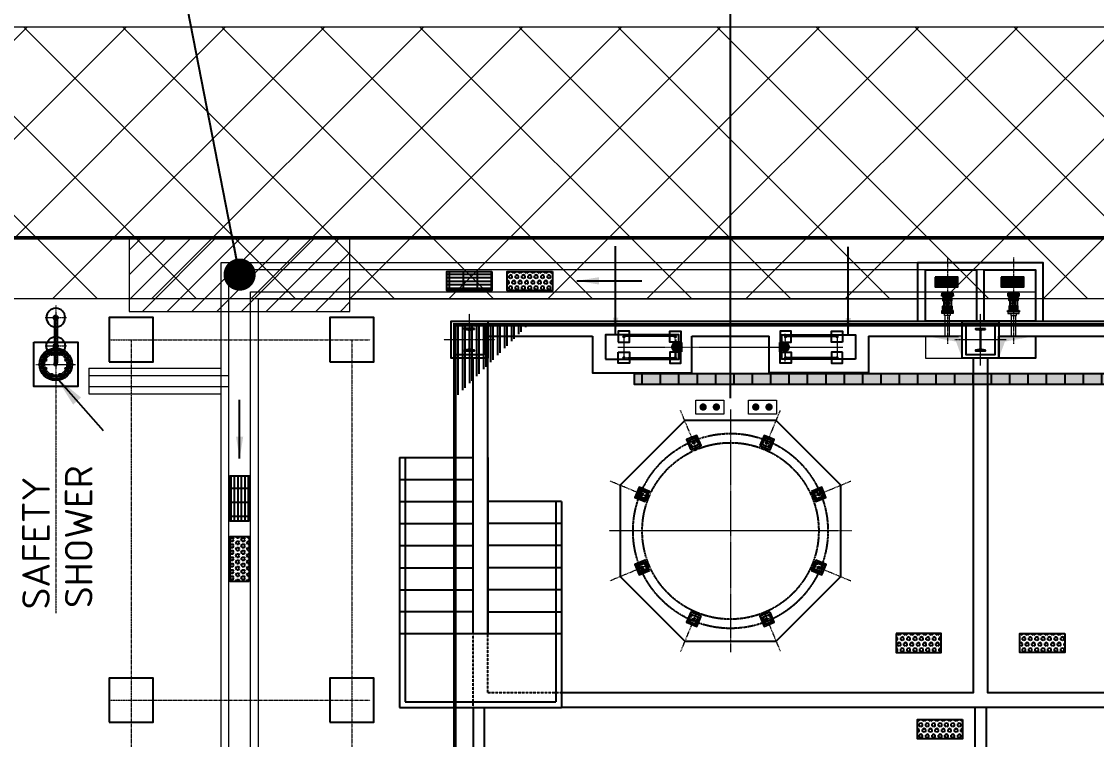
# Model space of a CAD drawing. Header units: inches. Extents: x 8618018 to 8935006, y 2431589 to 2567223.
# Drawn here: x 8702295 to 8716914, y 2519205 to 2528966 of the extents above; entities that cross this region are included whole.
import ezdxf

# ---------------------------------------------------------------- set-up
doc = ezdxf.new("R2010")
doc.units = ezdxf.units.IN
doc.header["$MEASUREMENT"] = 0
for name, pattern in [('CENTER', [2, 1.25, -0.25, 0.25, -0.25]), ('HIDDEN', [0.375, 0.25, -0.125]), ('PHANTOM', [2.5, 1.25, -0.25, 0.25, -0.25, 0.25, -0.25])]:
    doc.linetypes.add(name, pattern=pattern)
doc.layers.get('Defpoints').update_dxf_attribs({"color": 252})
for name, color, linetype in [('2A2CC_RUBBER SHEET', 252, 'Continuous'), ('CCT', 4, 'Continuous'), ('Civil', 252, 'Continuous'), ('EQ', 252, 'Continuous'), ('EQUIPMENT', 252, 'Continuous'), ('Handrail', 252, 'FENCELINE1'), ('HIDDEN', 252, 'HIDDEN'), ('LCS', 4, 'Continuous'), ('MOTOR LOCATION', 3, 'Continuous'), ('PUMP', 252, 'Continuous'), ('SKID', 252, 'Continuous'), ('STR', 252, 'Continuous'), ('T', 3, 'Continuous'), ('valve', 252, 'Continuous')]:
    doc.layers.add(name, color=color, linetype=linetype)
for name, color, linetype, lineweight in [('CL', 252, 'CENTER', 5), ('DIM', 252, 'Continuous', 13), ('ICT', 6, 'Continuous', 13), ('PCT', 2, 'Continuous', 15), ('PUDDLE', 252, 'Continuous', 5), ('Rev', 252, 'Continuous', 0), ('TRENCH', 252, 'Continuous', 13)]:
    doc.layers.add(name, color=color, linetype=linetype, lineweight=lineweight)
doc.styles.add('ISOCPEUR', font='isocpeur.ttf')
doc.styles.add('Roman', font='romans')
doc.linetypes.add('FENCELINE1', pattern='A,6.35,-2.54,[133,ltypeshp.shx,S=2.54,R=0,X=-2.54,Y=0],-2.54,25.4', length=36.83)
doc.dimstyles.new('DIM', dxfattribs={"dimscale": 175, "dimtxt": 2.5, "dimasz": 2.5, "dimexe": 0.875, "dimexo": 0.875, "dimgap": 1, "dimtad": 1, "dimdec": 0, "dimzin": 9, "dimdsep": 46, "dimtxsty": 'ISOCPEUR', "dimblk": 'OBLIQUE', "dimcen": 0.09, "dimclrd": 256, "dimclre": 256, "dimclrt": 252, "dimadec": 0, "dimazin": 0, "dimtfac": 1, "dimtdec": 0, "dimtmove": 0, "dimatfit": 3, "dimfxl": 1, "dimtfill": 1, "dimtolj": 1, "dimtzin": 0, "dimarcsym": 0})
doc.dimstyles.new('New_DIM_150', dxfattribs={"dimscale": 150, "dimtxt": 2.5, "dimasz": 2.5, "dimexe": 0.875, "dimexo": 0.875, "dimgap": 1, "dimtad": 1, "dimdec": 0, "dimzin": 9, "dimdsep": 46, "dimtxsty": 'ISOCPEUR', "dimcen": 0.09, "dimclrd": 256, "dimclre": 256, "dimclrt": 4, "dimadec": 0, "dimazin": 0, "dimtfac": 1, "dimtdec": 0, "dimtmove": 0, "dimatfit": 3, "dimfxl": 1, "dimtfill": 1, "dimtolj": 1, "dimtzin": 0, "dimarcsym": 0})
pattern_1 = [(90, (28533985.3, 47326424.64), (-250, 1e-13), [])]
pattern_2 = [(90, (-448722.27, 240094.96), (-43.5392865, 3e-15), [25.137419, -50.2748376]), (210, (-448722.27, 240094.96), (21.7696433, -37.7061282), [25.137419, -50.2748376]), (150, (-448722.27, 240120.097), (-21.7696433, -37.7061282), [25.137419, -50.2748376])]

# ---------------------------------------------------------------- blocks, each defined once
blk = doc.blocks.new('COL')
at = {"layer": 'Civil'}
blk.add_lwpolyline([(-250, -250), (250, -250), (250, 250), (-250, 250)], close=True, dxfattribs=at)
at = {"layer": 'CL', "ltscale": 0.25}
for p, q in [((0, -350), (0, 350)), ((-350, 0), (350, 0))]:
    blk.add_line(p, q, dxfattribs=at)
at = {"layer": 'STR'}
blk.add_lwpolyline([(-200, 200), (200, 200), (200, -200), (-200, -200)], close=True, dxfattribs=at)
blk.add_lwpolyline([(-70, 150), (70, 150), (70, 148, -0.414214), (63, 141), (18, 134, 0.414214), (4, 120), (4, -120, 0.414214), (18, -134), (63, -141, -0.414214), (70, -148), (70, -150), (-70, -150), (-70, -148, -0.414214), (-63, -141), (-18, -134, 0.414214), (-4, -120), (-4, 120, 0.414214), (-18, 134), (-63, 141, -0.414214), (-70, 148)], format="xyb", close=True, dxfattribs=at)
blk = doc.blocks.new('A$C3523238E')
for p, q in [((-117, -77), (-117, 77)), ((-117, 77), (-96, 77)), ((-96, 77), (-96, -77)), ((-96, 38), (-76, 38)), ((-42, 54), (-70, 54)), ((-42, 48), (-70, 48)), ((-42, 41), (-70, 41)), ((-42, 33), (-70, 33)), ((-42, 24), (-70, 24)), ((-42, 14), (-70, 14)), ((39, 50), (-39, 50)), ((42, 54), (70, 54)), ((42, 48), (70, 48)), ((42, 41), (70, 41)), ((42, 33), (70, 33)), ((42, 24), (70, 24)), ((42, 14), (70, 14)), ((96, 38), (76, 38)), ((96, 77), (96, -77)), ((117, 77), (96, 77)), ((117, -77), (117, 77)), ((-96, -77), (-117, -77)), ((-76, -38), (-96, -38)), ((-42, -14), (-70, -14)), ((-42, -24), (-70, -24)), ((-42, -33), (-70, -33)), ((-42, -41), (-70, -41)), ((-42, -48), (-70, -48)), ((-42, -54), (-70, -54)), ((39, -50), (-39, -50)), ((42, -14), (70, -14)), ((42, -24), (70, -24)), ((42, -33), (70, -33)), ((42, -41), (70, -41)), ((42, -48), (70, -48)), ((42, -54), (70, -54)), ((76, -38), (96, -38)), ((96, -77), (117, -77))]:
    blk.add_line(p, q)
for points in [[(-39, 13), (-39, 60), (-72, 60, 0.414214), (-76, 57), (-76, -57, 0.414214), (-72, -60), (-39, -60), (-39, -13)], [(39, 13), (39, 60), (72, 60, -0.414214), (76, 57), (76, -57, -0.414214), (72, -60), (39, -60), (39, -13)]]:
    blk.add_lwpolyline(points, format="xyb")
blk.add_lwpolyline([(60, 8), (60, -8, -0.399883), (57, -12), (0, -15), (-57, -12, -0.399883), (-60, -8), (-60, 8, -0.399883), (-57, 12), (0, 15), (57, 12, -0.399883)], format="xyb", close=True)
blk.add_circle((0, 0), 7.77)
for start, end in [(35.7802, 144.2198), (215.7802, 324.2198)]:
    blk.add_arc((0, 0), 23.7, start, end)
blk = doc.blocks.new('2PVCFLG')
for p, q in [((-0.8125, 1.5), (-1.84375, 1.5)), ((-1.84375, 1.5), (-1.84375, -1.5)), ((-0.8125, 3.03125), (-0.8125, -3.03125)), ((0, 3.03125), (-0.8125, 3.03125)), ((0, -3.03125), (0, 3.03125)), ((-1.84375, -1.5), (-0.8125, -1.5)), ((-0.8125, -3.03125), (0, -3.03125))]:
    blk.add_line(p, q)
blk = doc.blocks.new('A$C105a2ea3')
at = {"color": 6, "linetype": 'CENTER', "ltscale": 0.5}
for p, q in [((-63, 152), (-51, 124)), ((63, 152), (51, 124)), ((-152, 63), (-124, 51)), ((152, 63), (124, 51)), ((-152, -63), (-124, -51)), ((-63, -152), (-51, -124)), ((63, -152), (51, -124)), ((152, -63), (124, -51))]:
    blk.add_line(p, q, dxfattribs=at)
at = {"layer": '2A2CC_RUBBER SHEET'}
for p, q in [((-17, 199, -1620), (-17, 51, -1620)), ((-17, 199, -1470), (-17, 51, -1470)), ((17, 199, -1620), (17, 51, -1620)), ((17, 199, -1470), (17, 51, -1470))]:
    blk.add_line(p, q, dxfattribs=at)
at = {"layer": 'Civil'}
for radius in [221, 196]:
    blk.add_circle((0, 0), radius, dxfattribs=at)
at = {"layer": 'CL', "ltscale": 3}
for p, q in [((0, 800), (0, -270)), ((-145, 635, -1176), (145, 635, -1176)), ((-145, 250, -1176), (145, 250, -1176)), ((-270, 0, -2315), (270, 0, -2315))]:
    blk.add_line(p, q, dxfattribs=at)
blk.add_circle((0, 0), 149, dxfattribs=at)
at = {"layer": 'EQ', "ltscale": 0.5}
for p, q in [((-17, 635, -1176), (-17, 250, -1176)), ((17, 610, -1176), (-17, 610, -1176)), ((17, 635, -1176), (17, 250, -1176)), ((-28, 250, -1119), (-28, 250, -1169)), ((-17, 250, -1521), (-17, 250, -1569)), ((-17, 250, -1620), (-17, 229, -1620)), ((-17, 250, -1599), (-17, 250, -1641)), ((-17, 250, -1671), (-17, 250, -1641)), ((-17, 250, -1569), (-17, 250, -1599)), ((-17, 250, -1419), (-17, 250, -1271)), ((-17, 250, -1220), (-17, 229, -1220)), ((-17, 250, -1199), (-17, 250, -1241)), ((-17, 250, -1271), (-17, 250, -1241)), ((-17, 250, -1169), (-17, 250, -1199)), ((-17, 250, -1470), (-17, 229, -1470)), ((-17, 250, -1449), (-17, 250, -1491)), ((-17, 250, -1521), (-17, 250, -1491)), ((-17, 250, -1419), (-17, 250, -1449)), ((-17, 250, -1176), (-17, 229, -1176)), ((-17, 199, -1620), (-17, 229, -1620)), ((-17, 199, -1220), (-17, 229, -1220)), ((-17, 199, -1470), (-17, 229, -1470)), ((-17, 199, -1176), (-17, 229, -1176)), ((17, 229, -1176), (-17, 229, -1176)), ((-17, 199, -1176), (17, 199, -1176)), ((-17, 199, -1176), (-17, 51, -1176)), ((-11, 250, -1119), (-11, 250, -1169)), ((5, 250, -1119), (5, 250, -1169)), ((17, 250, -1521), (17, 250, -1569)), ((17, 250, -1620), (17, 229, -1620)), ((17, 250, -1599), (17, 250, -1641)), ((17, 250, -1671), (17, 250, -1641)), ((17, 250, -1569), (17, 250, -1599)), ((17, 250, -1419), (17, 250, -1271)), ((17, 250, -1220), (17, 229, -1220)), ((17, 250, -1199), (17, 250, -1241)), ((17, 250, -1271), (17, 250, -1241)), ((17, 250, -1169), (17, 250, -1199)), ((17, 250, -1470), (17, 229, -1470)), ((17, 250, -1449), (17, 250, -1491)), ((17, 250, -1521), (17, 250, -1491)), ((17, 250, -1419), (17, 250, -1449)), ((17, 250, -1176), (17, 229, -1176)), ((17, 199, -1620), (17, 229, -1620)), ((17, 199, -1220), (17, 229, -1220)), ((17, 199, -1470), (17, 229, -1470)), ((17, 199, -1176), (17, 229, -1176)), ((17, 199, -1176), (17, 51, -1176)), ((-17, 51, -1620), (-17, 21, -1620)), ((-17, 51, -1470), (-17, 21, -1470)), ((-17, 51), (-17, 21)), ((17, 51, -1176), (-17, 51, -1176)), ((-17, 51, -1176), (-17, 21, -1176)), ((-17, 0, -1620), (-17, 21, -1620)), ((-17, 0, -1470), (-17, 21, -1470)), ((-17, 0), (-17, 21)), ((17, 21, -1176), (-17, 21, -1176)), ((-17, 21, -1176), (17, 21, -1176)), ((-17, 0, -1176), (-17, 21, -1176)), ((-17, 0, -1641), (-17, 0, -1599)), ((-17, 0, -1569), (-17, 0, -1599)), ((-17, 0, -1671), (-17, 0, -1641)), ((-17, 0, -51), (-17, 0, -2315)), ((-17, 0, -1491), (-17, 0, -1449)), ((-17, 0, -1419), (-17, 0, -1449)), ((-17, 0, -1521), (-17, 0, -1491)), ((-17, 0, -21), (-17, 0, 21)), ((-17, 0, 51), (-17, 0, 21)), ((-17, 0, -51), (-17, 0, -21)), ((-17, 0, -1176), (17, 0, -1176)), ((0, 0, -1641), (0, 0, -1599)), ((0, 0, -1569), (0, 0, -1599)), ((0, 0, -1671), (0, 0, -1641)), ((0, 0, -51), (0, 0, -2315)), ((0, 0, -1491), (0, 0, -1449)), ((0, 0, -1419), (0, 0, -1449)), ((0, 0, -1521), (0, 0, -1491)), ((0, 0, -21), (0, 0, 21)), ((0, 0, 51), (0, 0, 21)), ((0, 0, -51), (0, 0, -21)), ((17, 51, -1620), (17, 21, -1620)), ((17, 51, -1470), (17, 21, -1470)), ((17, 51), (17, 21)), ((17, 51, -1176), (17, 21, -1176)), ((17, 0, -1620), (17, 21, -1620)), ((17, 0, -1470), (17, 21, -1470)), ((17, 0), (17, 21)), ((17, 0, -1176), (17, 21, -1176)), ((17, 0, -1641), (17, 0, -1599)), ((17, 0, -1569), (17, 0, -1599)), ((17, 0, -1671), (17, 0, -1641)), ((17, 0, -51), (17, 0, -2315)), ((17, 0, -1491), (17, 0, -1449)), ((17, 0, -1419), (17, 0, -1449)), ((17, 0, -1521), (17, 0, -1491)), ((17, 0, -21), (17, 0, 21)), ((17, 0, 51), (17, 0, 21)), ((17, 0, -51), (17, 0, -21))]:
    blk.add_line(p, q, dxfattribs=at)
at = {"layer": 'EQ', "ltscale": 0.5, "extrusion": (0, 0, -1)}
for centre, radius in [((0, 635, 1176), 127), ((0, 635, 1176), 16.7), ((0, 0, 1641), 16.7), ((0, 0, 1599), 16.7), ((0, 0, 1671), 16.7), ((0, 0, 1641), 16.7), ((0, 0, 1491), 16.7), ((0, 0, 1449), 16.7), ((0, 0, 1521), 16.7), ((0, 0, 1491), 16.7), ((0, 0, 21), 16.7), ((0, 0, -21), 16.7), ((0, 0, 51), 16.7), ((0, 0, 21), 16.7)]:
    blk.add_circle(centre, radius, dxfattribs=at)
at = {"layer": 'EQ', "ltscale": 0.5}
for centre, radius in [((0, 635, -1176), 29.1), ((0, 635, -1176), 18.6), ((0, 635, -1176), 11.3), ((0, 250, -1176), 127), ((0, 0), 171), ((0, 250, -1176), 29.1), ((0, 250, -1176), 19.9), ((0, 250, -1176), 16.7), ((0, 250, -1176), 11.3), ((0, 250, -1176), 9.54), ((0, 0, -1569), 16.7), ((0, 0, -1599), 16.7), ((0, 0, -51), 16.7), ((0, 0, -2315), 16.7), ((0, 0, -1419), 16.7), ((0, 0, -1449), 16.7), ((0, 0, 51), 16.7), ((0, 0, 21), 16.7), ((0, 0, -1176), 16.7)]:
    blk.add_circle(centre, radius, dxfattribs=at)
at = {"layer": 'EQ', "ltscale": 0.05}
for centre in [(-57, 138), (57, 138), (-138, 57), (138, 57), (-138, -57), (-57, -138), (57, -138), (138, -57)]:
    blk.add_circle(centre, 11.1, dxfattribs=at)
at = {"layer": 'EQ', "ltscale": 0.5, "extrusion": (0, 1, 0)}
for centre in [(0, -1620, 51), (0, -1620, 51), (0, -1470, 51), (0, -1470, 51), (0, 0, 51), (0, -1620, 21), (0, -1470, 21), (0, 0, 21)]:
    blk.add_circle(centre, 16.7, dxfattribs=at)
at = {"layer": 'EQ', "ltscale": 0.5, "extrusion": (0, -1, 0)}
for centre in [(0, -1620, -21), (0, -1470, -21), (0, 0, -21), (0, -1620), (0, -1470), (0, 0)]:
    blk.add_circle(centre, 16.7, dxfattribs=at)
at = {"layer": 'EQ', "ltscale": 0.5, "extrusion": (1e-16, 1, -9.3133e-12)}
blk.add_circle((0, 0), 16.7, dxfattribs=at)
at = {"layer": 'EQ', "ltscale": 0.5, "extrusion": (-1e-16, -1, 0)}
blk.add_circle((0, 0), 16.7, dxfattribs=at)
blk = doc.blocks.new('*U214')
at = {"layer": 'Civil'}
blk.add_lwpolyline([(-75, -75), (75, -75), (75, 75), (-75, 75)], close=True, dxfattribs=at)
blk.add_solid([(-75, -75), (-75, 75), (-57, 56), (75, 75)], dxfattribs=at)
blk = doc.blocks.new('*U215')
at = {"layer": 'SKID', "color": 0, "linetype": 'ByBlock', "lineweight": -2, "transparency": 16777216}
blk.add_blockref('*U214', (9267352, 2432205), dxfattribs=at)
for p, rotation in [((9266433, 2431824), 45.00000000000001), ((9268272, 2431824), 315), ((9266053, 2430905), 90), ((9268652, 2430905), 270), ((9266433, 2429986), 135), ((9268272, 2429986), 225), ((9267352, 2429605), 180)]:
    blk.add_blockref('*U214', p, dxfattribs=dict(at, rotation=rotation))
blk = doc.blocks.new('A$C58615442')
at = {"layer": 'CL', "ltscale": 0.4}
blk.add_line((0, -46.58), (0, -69), dxfattribs=at)
at = {"layer": 'EQUIPMENT'}
for p, q in [((-2.56, -48.34), (-2.56, -52)), ((-2.56, -48.34), (2.56, -48.34)), ((2.56, -48.34), (2.56, -52))]:
    blk.add_line(p, q, dxfattribs=at)
at = {"layer": 'EQUIPMENT', "linetype": 'HIDDEN'}
blk.add_line((1.58, -52.27), (1.83, -52.27), dxfattribs=at)
at = {"layer": 'EQUIPMENT', "linetype": 'HIDDEN', "ltscale": 0.5}
for points in [[(-1.57, -52.27), (-2.07, -52.27), (-2.07, -48.36), (-1.57, -48.36)], [(1.58, -52.27), (2.08, -52.27), (2.07, -48.36), (1.57, -48.36)]]:
    blk.add_lwpolyline(points, close=True, dxfattribs=at)
at = {"layer": 'EQUIPMENT'}
blk.add_circle((0, -50.34), 0.625, dxfattribs=at)
for centre, radius, start, end in [((-2.31, -52), 0.25, 180, 268.17633), ((0, 51.01), 103.29, 268.71465, 271.28535), ((2.31, -52), 0.25, 271.82367, 0)]:
    blk.add_arc(centre, radius, start, end, dxfattribs=at)
blk = doc.blocks.new('*U222')
at = {"xscale": 25.40000000000006, "yscale": 25.40000000000006, "zscale": 25.40000000000006, "rotation": 157.5}
blk.add_blockref('A$C58615442', (-562, -1356), dxfattribs=at)
blk = doc.blocks.new('*U213')
at = {"layer": 'SKID', "color": 0, "linetype": 'ByBlock', "lineweight": -2, "transparency": 16777216}
for p, rotation in [((9261914, 2419550), 44.99999999999999), ((9263860, 2418744), 314.9999999999999), ((9261108, 2418744), 89.99999999999997), ((9261108, 2417604), 135), ((9263860, 2417604), 270), ((9263054, 2416798), 224.9999999999999), ((9261914, 2416798), 180)]:
    blk.add_blockref('*U222', p, dxfattribs=dict(at, rotation=rotation))
blk.add_blockref('*U222', (9263054, 2419550), dxfattribs=at)
blk = doc.blocks.new('25f2')
for centre, radius in [((0, 0), 54), ((-28, 28), 7.87), ((0, 0), 25.5), ((0, 0), 16.7), ((28, 28), 7.87), ((-28, -28), 7.87), ((28, -28), 7.87)]:
    blk.add_circle(centre, radius)
blk = doc.blocks.new('15SORF')
for p, q in [((-0.69, 1.28), (-0.88, 1.28)), ((-0.88, -1.28), (-0.88, 1.28)), ((-0.69, 2.5), (-0.69, -2.5)), ((-0.0625, 2.5), (-0.69, 2.5)), ((-0.0625, -2.5), (-0.0625, 2.5)), ((-0.0625, 1.4375), (0, 1.4375)), ((0, -1.4375), (0, 1.4375)), ((-0.69, -1.28), (-0.88, -1.28)), ((-0.69, -2.5), (-0.0625, -2.5)), ((-0.0625, -1.4375), (0, -1.4375))]:
    blk.add_line(p, q)
blk = doc.blocks.new('_Oblique')
at = {"color": 0, "linetype": 'ByBlock', "lineweight": -2}
blk.add_line((-0.5, -0.5), (0.5, 0.5), dxfattribs=at)
blk = doc.blocks.new('*D277')
at = {"layer": 'Defpoints', "color": 0, "transparency": 16777216}
for p in [(90655, 58410), (83855, 52350), (90655, 52350)]:
    blk.add_point(p, dxfattribs=at)
at = {"layer": 'DIM', "lineweight": -2, "transparency": 16777216}
for p, q in [((83855, 52503), (83855, 58563)), ((90655, 52503), (90655, 58563)), ((83855, 58410), (90655, 58410))]:
    blk.add_line(p, q, dxfattribs=at)
at = {"layer": 'DIM', "lineweight": -2, "transparency": 16777216, "xscale": 437.5, "yscale": 437.5, "zscale": 437.5, "rotation": 180}
blk.add_blockref('_Oblique', (83855, 58410), dxfattribs=at)
at = {"layer": 'DIM', "lineweight": -2, "transparency": 16777216, "xscale": 437.5, "yscale": 437.5, "zscale": 437.5}
blk.add_blockref('_Oblique', (90655, 58410), dxfattribs=at)
at = {"layer": 'DIM', "color": 252, "transparency": 16777216, "insert": (87255, 58804), "char_height": 437.5, "attachment_point": 5, "style": 'ISOCPEUR', "bg_fill": 3, "box_fill_scale": 1.1, "bg_fill_color": 256, "bg_fill_true_color": 13158600, "bg_fill_transparency": 0}
blk.add_mtext('\\A1;6800', dxfattribs=at)
blk = doc.blocks.new('*D278')
at = {"layer": 'Defpoints', "color": 0, "transparency": 16777216}
for p in [(73855, 58410), (73855, 53650), (83855, 52350)]:
    blk.add_point(p, dxfattribs=at)
at = {"layer": 'DIM', "lineweight": -2, "transparency": 16777216}
for p, q in [((73855, 53803), (73855, 58563)), ((83855, 52503), (83855, 58563)), ((83855, 58410), (73855, 58410))]:
    blk.add_line(p, q, dxfattribs=at)
at = {"layer": 'DIM', "lineweight": -2, "transparency": 16777216, "xscale": 437.5, "yscale": 437.5, "zscale": 437.5, "rotation": 180}
blk.add_blockref('_Oblique', (73855, 58410), dxfattribs=at)
at = {"layer": 'DIM', "lineweight": -2, "transparency": 16777216, "xscale": 437.5, "yscale": 437.5, "zscale": 437.5}
blk.add_blockref('_Oblique', (83855, 58410), dxfattribs=at)
at = {"layer": 'DIM', "color": 252, "transparency": 16777216, "insert": (78855, 58804), "char_height": 437.5, "attachment_point": 5, "style": 'ISOCPEUR', "bg_fill": 3, "box_fill_scale": 1.1, "bg_fill_color": 256, "bg_fill_true_color": 13158600, "bg_fill_transparency": 0}
blk.add_mtext('\\A1;10000', dxfattribs=at)
blk = doc.blocks.new('LCS')
at = {"layer": 'T', "color": 4, "lineweight": 0}
blk.add_lwpolyline([(-590, 295), (-210, 295), (-210, 105), (-590, 105)], close=True, dxfattribs=at)
at = {"layer": 'T', "color": 4, "const_width": 50}
for points in [[(-515, 200, 1), (-465, 200, 1)], [(-335, 200, 1), (-285, 200, 1)]]:
    blk.add_lwpolyline(points, format="xyb", close=True, dxfattribs=at)
at = {"layer": 'MOTOR LOCATION', "color": 4, "style": 'Roman'}
blk.add_attdef('XXX', (246, 103), '', height=240, dxfattribs=at)
blk = doc.blocks.new('GA CRM')
at = {"ltscale": 700}
h = blk.add_hatch(dxfattribs=at)
h.set_pattern_fill('GRATE', color=252, scale=60)
h.set_pattern_definition([(0, (-7167584.477, -2012654.563), (0, 47.625), []), (90, (-7167584.48, -2012654.56), (-190.5, 1e-14), [])])
h.paths.add_polyline_path([(80610.7, 54228.1), (79996.5, 54228.1), (79996.5, 53968), (80610.7, 53968)])
h = blk.add_hatch()
h.set_pattern_fill('HEX', color=252, scale=201.09935, angle=90, style=0)
h.set_pattern_definition([(90, (-457270.91, 245015.88), (-43.5392865, 3e-15), [25.137419, -50.2748376]), (210, (-457270.91, 245015.88), (21.7696433, -37.7061282), [25.137419, -50.2748376]), (150, (-457270.91, 245041.016), (-21.7696433, -37.7061282), [25.137419, -50.2748376])])
h.paths.add_polyline_path([(81432.7, 54228.1), (80818.6, 54228.1), (80818.6, 53968), (81432.7, 53968)])
h = blk.add_hatch(dxfattribs=at)
h.set_pattern_fill('GRATE', color=252, scale=30)
h.set_pattern_definition([(0, (-3536341.607, -979290.622), (0, 23.8125), []), (90, (-3536341.61, -979290.62), (-95.25, 6e-15), [])])
h.paths.add_polyline_path([(86640.5, 54150.7), (86947.5, 54150.7), (86947.5, 54020.7), (86640.5, 54020.7)])
h = blk.add_hatch(dxfattribs=at)
h.set_pattern_fill('GRATE', color=252, scale=30)
h.set_pattern_definition([(0, (-3535444.129, -979290.622), (0, 23.8125), []), (90, (-3535444.13, -979290.62), (-95.25, 6e-15), [])])
h.paths.add_polyline_path([(87537.9, 54150.7), (87845, 54150.7), (87845, 54020.7), (87537.9, 54020.7)])
h = blk.add_hatch()
h.set_pattern_fill('ANSI32', color=256, scale=10, angle=45)
h.set_pattern_definition([(90, (-8577767.2, -2290356.05), (-95.25, 0), []), (90, (-8577735.45, -2290324.3), (-95.25, 0), [])])
h.paths.add_polyline_path([(80105, 52499.8), (80105, 53499.8), (81105, 53499.8)])
h = blk.add_hatch(dxfattribs=at)
h.set_pattern_fill('GRATE', color=252, scale=60, angle=-90)
h.set_pattern_definition([(270, (-1989572.6, 7299028.26), (47.625, -9e-15), []), (360, (-1989572.6, 7299028.26), (5e-14, 190.5), [])])
h.paths.add_polyline_path([(77310.1, 50833.1), (77310.1, 51447.2), (77050, 51447.2), (77050, 50833.1)])
h = blk.add_hatch()
h.set_pattern_fill('HEX', color=252, scale=201.09935, style=0)
h.set_pattern_definition([(360, (268097.84, 588714.69), (1e-14, 43.5392865), [25.137419, -50.2748376]), (120, (268097.84, 588714.69), (-37.7061282, -21.7696433), [25.137419, -50.2748376]), (60, (268122.977, 588714.69), (-37.7061282, 21.7696433), [25.137419, -50.2748376])])
h.paths.add_polyline_path([(77310.1, 50011.1), (77310.1, 50625.2), (77050, 50625.2), (77050, 50011.1)])
h = blk.add_hatch()
h.set_pattern_fill('HEX', color=252, scale=201.09935, angle=90, style=0)
h.set_pattern_definition(pattern_2)
h.paths.add_polyline_path([(86106.3, 49307.2), (86720.4, 49307.2), (86720.4, 49047.1), (86106.3, 49047.1)])
h = blk.add_hatch()
h.set_pattern_fill('HEX', color=252, scale=201.09935, angle=90, style=0)
h.set_pattern_definition(pattern_2)
h.paths.add_polyline_path([(88403.7, 49307.2), (87789.6, 49307.2), (87789.6, 49047.1), (88403.7, 49047.1)])
h = blk.add_hatch()
h.set_pattern_fill('HEX', color=252, scale=201.09935, angle=90, style=0)
h.set_pattern_definition([(90, (-451691.917, 238923.62), (-43.5392865, 3e-15), [25.137419, -50.2748376]), (210, (-451691.917, 238923.62), (21.7696433, -37.7061282), [25.137419, -50.2748376]), (150, (-451691.917, 238948.756), (-21.7696433, -37.7061282), [25.137419, -50.2748376])])
h.paths.add_polyline_path([(87011.7, 48135.9), (86397.6, 48135.9), (86397.6, 47875.8), (87011.7, 47875.8)])
at = {"layer": 'DIM'}
h = blk.add_hatch(dxfattribs=at)
h.set_pattern_fill('ANSI37', color=256, scale=300)
h.set_pattern_definition([(45, (-8652894.9, -2471340), (-673.51921, 673.51921), []), (135, (-8652894.9, -2471340), (-673.51921, -673.51921), [])])
h.paths.add_polyline_path([(19925.1, 57555.2), (94761.1, 57555.2), (94761.1, 53855.2), (19925.1, 53855.2)])
h = blk.add_hatch(dxfattribs=at)
h.set_pattern_fill('ANSI31', color=256, scale=75)
h.set_pattern_definition([(45, (-8595572.91, -2471311.33), (-168.379802, 168.379802), [])])
h.paths.add_polyline_path([(75680, 53685), (78680, 53685), (78680, 54685), (75680, 54685)])
at = {"const_width": 50}
blk.add_lwpolyline([(0, 0), (0, 54685), (95505, 54685), (95505, 0), (0, 0)], dxfattribs=at)
at = {"color": 252, "ltscale": 700}
for points in [[(80610.7, 54228.1), (80610.7, 53968), (79996.5, 53968), (79996.5, 54228.1)], [(86640.5, 54150.7), (86640.5, 54020.7), (86947.5, 54020.7), (86947.5, 54150.7)], [(87537.9, 54150.7), (87537.9, 54020.7), (87845, 54020.7), (87845, 54150.7)], [(77310.1, 50833.1), (77050, 50833.1), (77050, 51447.2), (77310.1, 51447.2)]]:
    blk.add_lwpolyline(points, close=True, dxfattribs=at)
at = {"color": 252}
for points in [[(81432.7, 54228.1), (81432.7, 53968), (80818.6, 53968), (80818.6, 54228.1)], [(77310.1, 50011.1), (77050, 50011.1), (77050, 50625.2), (77310.1, 50625.2)], [(86106.3, 49307.2), (86106.3, 49047.1), (86720.4, 49047.1), (86720.4, 49307.2)], [(88403.7, 49307.2), (88403.7, 49047.1), (87789.6, 49047.1), (87789.6, 49307.2)], [(87011.7, 48135.9), (87011.7, 47875.8), (86397.6, 47875.8), (86397.6, 48135.9)]]:
    blk.add_lwpolyline(points, close=True, dxfattribs=at)
at = {"linetype": 'PHANTOM', "const_width": 50}
blk.add_lwpolyline([(80105, 53499.8), (94405, 53499.8), (94405, 46199.8), (80105, 46199.8)], close=True, dxfattribs=at)
at = {"layer": 'Civil'}
for p, q in [((87205, 53549.3), (87205, 54249.8)), ((87305, 53549.3), (87305, 54249.8)), ((79355, 51699.8), (79355, 48299.8)), ((79355, 51699.8), (80355, 51699.8)), ((80555, 51699.8), (80555, 49299.8)), ((79355, 51399.8), (80355, 51399.8)), ((79355, 51099.8), (80355, 51099.8)), ((81555, 51099.8), (80555, 51099.8)), ((81555, 51099.8), (81555, 48299.8)), ((79355, 50799.8), (80355, 50799.8)), ((81555, 50799.8), (80555, 50799.8)), ((79355, 50499.8), (80355, 50499.8)), ((81555, 50499.8), (80555, 50499.8)), ((79355, 50199.8), (80355, 50199.8)), ((81555, 50199.8), (80555, 50199.8)), ((79355, 49899.8), (80355, 49899.8)), ((81555, 49899.8), (80555, 49899.8)), ((80355, 49599.8), (79355, 49599.8)), ((80555, 49599.8), (81555, 49599.8)), ((81555, 49299.8), (79355, 49299.8)), ((79355, 48299.8), (81555, 48299.8)), ((87180, 48299.8), (87180, 46650.2)), ((87330, 48299.8), (87330, 46650.2))]:
    blk.add_line(p, q, dxfattribs=at)
for points in [[(86405, 53549.8), (86405, 54349.8), (88105, 54349.8), (88105, 53549.8)], [(87305, 54249.8), (88005, 54249.8), (88005, 53549.8), (86505, 53549.8), (86505, 54249.8), (87205, 54249.8)], [(80555, 53549.8), (93955, 53549.8)], [(80555, 49299.8), (80555, 53349.8), (81980, 53349.8)], [(81980, 53349.8), (81980, 52849.8), (83330, 52849.8), (83330, 53349.8)], [(83330, 53349.8), (84380, 53349.8)], [(85730, 53349.8), (85730, 52849.8), (84380, 52849.8), (84380, 53349.8)], [(85730, 53349.8), (86955, 53349.8)], [(87555, 53349.8), (88955, 53349.8)], [(80355, 49299.8), (80355, 53049.8)], [(87155, 53049.3), (87155, 48499.8), (81555, 48499.8)], [(92955, 48499.8), (87355, 48499.8), (87355, 53049.3)], [(80355, 48299.8), (80355, 46649.8)], [(80505, 48299.8), (80505, 46650.2)], [(92955, 48299.8), (92955, 48299.8), (81555, 48299.8), (81555, 48299.8)]]:
    blk.add_lwpolyline(points, dxfattribs=at)
for points in [[(75405, 52999.8), (76005, 52999.8), (76005, 53599.8), (75405, 53599.8)], [(78405, 52999.8), (79005, 52999.8), (79005, 53599.8), (78405, 53599.8)], [(82330, 53266.8), (82480, 53266.8), (82480, 53416.8), (82330, 53416.8)], [(83180, 53266.8), (83030, 53266.8), (83030, 53416.8), (83180, 53416.8)], [(84530, 53266.8), (84680, 53266.8), (84680, 53416.8), (84530, 53416.8)], [(85380, 53266.8), (85230, 53266.8), (85230, 53416.8), (85380, 53416.8)], [(74380, 53264.7), (74980, 53264.7), (74980, 52664.7), (74380, 52664.7)], [(88005, 53349.8), (88005, 53049.8), (87505, 53049.8), (87505, 53349.8)], [(82330, 53131.8), (82480, 53131.8), (82480, 52981.8), (82330, 52981.8)], [(83180, 53131.8), (83030, 53131.8), (83030, 52981.8), (83180, 52981.8)], [(84530, 53131.8), (84680, 53131.8), (84680, 52981.8), (84530, 52981.8)], [(85380, 53131.8), (85230, 53131.8), (85230, 52981.8), (85380, 52981.8)], [(85355, 51321.1), (84476.3, 52199.8), (83233.7, 52199.8), (82355, 51321.1), (82355, 50078.4), (83233.7, 49199.8), (84476.3, 49199.8), (85355, 50078.4)], [(75405, 48099.8), (76005, 48099.8), (76005, 48699.8), (75405, 48699.8)], [(78405, 48099.8), (79005, 48099.8), (79005, 48699.8), (78405, 48699.8)]]:
    blk.add_lwpolyline(points, close=True, dxfattribs=at)
for points in [[(86505, 53349.8), (87005, 53349.8), (86922.3, 53274.2), (87005, 53049.8)], [(88005, 53349.8), (87505, 53349.8), (87587.7, 53274.2), (87505, 53049.8)]]:
    blk.add_solid(points, dxfattribs=at)
at = {"layer": 'CL'}
for p, q in [((86805, 54417.4), (86805, 53242.2)), ((87705, 54417.4), (87705, 53242.2)), ((75405, 53299.8), (78955, 53299.8)), ((75705, 53299.8), (75705, 33600)), ((78705, 53299.8), (78705, 33600)), ((75405, 48399.8), (78955, 48399.8))]:
    blk.add_line(p, q, dxfattribs=at)
at = {"layer": 'CL', "ltscale": 0.4}
for p, q in [((84600, 53004.8), (84600, 53377.8)), ((83110, 53302.8), (83110, 53020)), ((82325.2, 53199.8), (85384.8, 53199.8)), ((83855, 52349.8), (83855, 49049.8)), ((85505, 50699.8), (82205, 50699.8))]:
    blk.add_line(p, q, dxfattribs=at)
for points in [[(83105, 53056.8), (83105, 53341.8), (82405, 53341.8), (82405, 53056.8)], [(84605, 53056.8), (84605, 53341.8), (85305, 53341.8), (85305, 53056.8)]]:
    blk.add_lwpolyline(points, close=True, dxfattribs=at)
at = {"layer": 'DIM'}
for points in [[(19925.1, 57555.2), (94761.1, 57555.2), (94761.1, 53855.2), (19925.1, 53855.2)], [(75680, 53685), (78680, 53685), (78680, 54685), (75680, 54685)]]:
    blk.add_lwpolyline(points, close=True, dxfattribs=at)
at = {"layer": 'DIM', "color": 252}
blk.add_lwpolyline([(86505, 53349.8), (86505, 53049.8), (87005, 53049.8), (87005, 53349.8)], close=True, dxfattribs=at)
at = {"layer": 'EQUIPMENT', "linetype": 'PHANTOM', "ltscale": 0.5}
for radius in [1325, 1200, 1200, 1200]:
    blk.add_circle((83855, 50699.8), radius, dxfattribs=at)
at = {"layer": 'Handrail', "linetype": 'FENCELINE1', "ltscale": 0.02}
for p, q in [((79430, 51699.8), (79430, 48374.8)), ((81480, 51099.8), (81480, 48374.8)), ((79430, 48374.8), (81480, 48374.8))]:
    blk.add_line(p, q, dxfattribs=at)
at = {"layer": 'HIDDEN'}
for points in [[(80355, 48299.8), (80355, 49299.8)], [(81555, 48499.8), (80555, 48499.8), (80555, 49299.8)]]:
    blk.add_lwpolyline(points, dxfattribs=at)
at = {"layer": 'PUDDLE'}
for p, q in [((86774.9, 53349.8), (86774.9, 53627.9)), ((86835.1, 53349.8), (86835.1, 53627.9)), ((87674.9, 53349.8), (87674.9, 53627.9)), ((87735.1, 53349.8), (87735.1, 53627.9))]:
    blk.add_line(p, q, dxfattribs=at)
for points in [[(86728.8, 53933.8), (86881.2, 53933.8), (86881.2, 53914.8), (86728.8, 53914.8)], [(87628.8, 53933.8), (87781.2, 53933.8), (87781.2, 53914.8), (87628.8, 53914.8)]]:
    blk.add_lwpolyline(points, close=True, dxfattribs=at)
at = {"layer": 'PUMP', "ltscale": 0.3}
for p, q in [((83167.6, 53232.3), (83154.7, 53230)), ((84542.4, 53231.8), (84555.3, 53229.6)), ((83167.6, 53167.2), (83154.7, 53169.5)), ((84542.4, 53166.8), (84555.3, 53169))]:
    blk.add_line(p, q, dxfattribs=at)
at = {"layer": 'PUMP'}
for points in [[(82155, 53034.3), (83155, 53034.3), (83155, 53364.3), (82155, 53364.3)], [(85555, 53034.3), (84555, 53034.3), (84555, 53364.3), (85555, 53364.3)]]:
    blk.add_lwpolyline(points, close=True, dxfattribs=at)
for centre in [(82405, 53341.8), (83105, 53341.8), (84605, 53341.8), (85305, 53341.8), (82405, 53056.8), (83105, 53056.8), (84605, 53056.8), (85305, 53056.8)]:
    blk.add_circle(centre, 9.5, dxfattribs=at)
at = {"layer": 'TRENCH'}
for p, q in [((75130, 52914.7), (76930, 52914.7)), ((75130, 52914.7), (75130, 52564.7)), ((75130, 52814.7), (77030, 52814.7)), ((75130, 52664.7), (77030, 52664.7)), ((75130, 52564.7), (76930, 52564.7))]:
    blk.add_line(p, q, dxfattribs=at)
for points in [[(76930, 45999.8), (76930, 54349.8), (86405, 54349.8)], [(88005, 54249.8), (77030, 54249.8), (77030, 45899.8)], [(77330, 45899.8), (77330, 53949.8), (88005, 53949.8)], [(86405, 53849.8), (77430, 53849.8), (77430, 45999.8)]]:
    blk.add_lwpolyline(points, dxfattribs=at)
at = {"color": 7, "xscale": -1}
for p in [(80305, 53299.8), (87255, 53299.3)]:
    blk.add_blockref('COL', p, dxfattribs=at)
at = {"layer": 'PUDDLE', "yscale": 25.4, "zscale": 25.4}
for p, xscale, rotation in [((86805, 53674.8), -25.4, 270), ((87705, 53674.8), 25.4, 90.00000000000001)]:
    blk.add_blockref('2PVCFLG', p, dxfattribs=dict(at, xscale=xscale, rotation=rotation))
at = {"layer": 'PUMP', "ltscale": 0.3, "xscale": -1, "rotation": 270}
for p in [(83110, 53199.8), (84600, 53199.3)]:
    blk.add_blockref('25f2', p, dxfattribs=at)
at = {"layer": 'PUMP', "ltscale": 0.3, "yscale": 25.4, "zscale": 25.4, "rotation": 180}
for p, xscale in [((83190, 53199.8), -25.4), ((84520, 53199.3), 25.4)]:
    blk.add_blockref('15SORF', p, dxfattribs=dict(at, xscale=xscale))
at = {"layer": 'Rev'}
blk.add_blockref('A$C105a2ea3', (74680, 52964.8), dxfattribs=at)
at = {"layer": 'SKID', "rotation": 22.5}
blk.add_blockref('*U215', (-7547795.2, -5741625.9), dxfattribs=at)
at = {"layer": 'SKID'}
blk.add_blockref('*U213', (-9178629.3, -2367474.5), dxfattribs=at)
at = {"layer": 'valve', "xscale": -1, "rotation": 270}
blk.add_blockref('A$C3523238E', (86805, 53794.8), dxfattribs=at)
at = {"layer": 'valve', "rotation": 90.00000000000001}
blk.add_blockref('A$C3523238E', (87705, 53794.8), dxfattribs=at)
at = {"layer": 'DIM', "color": 252, "style": 'ISOCPEUR'}
for s, p in [('SHOWER', (75179.2, 49651.1)), ('SAFETY ', (74598.6, 49633.2))]:
    blk.add_text(s, height=375, rotation=90, dxfattribs=at).set_placement(p)
at = {"layer": 'DIM'}
for points, dimstyle, override in [([(77180, 54185), (75393, 63349.7), (58602.9, 63349.7)], 'DIM', {"dimgap": 1, "dimtad": 0, "dimldrblk": 'Dot'}), ([(82293.3, 53374.8), (82293.3, 54570)], 'New_DIM_150', {"dimasz": 1.5}), ([(85457.1, 53368), (85457.1, 54563.1)], 'New_DIM_150', {"dimasz": 1.5}), ([(81765, 54099.8), (82651.5, 54099.8)], 'New_DIM_150', {"dimasz": 2, "dimgap": 1, "dimtad": 0}), ([(77180, 51682.5), (77180, 52484.1)], 'New_DIM_150', {"dimasz": 2, "dimtad": 0})]:
    blk.add_leader(points, dimstyle=dimstyle, override=override, dxfattribs=at)
dim = blk.add_linear_dim(base=(90655, 58410.1), p1=(83855, 52349.8), p2=(90655, 52349.8), dimstyle='DIM', override={"dimarcsym": 1}, dxfattribs=at)
dim.commit()
dim.dimension.update_dxf_attribs({"geometry": '*D277', "text_midpoint": (87255, 58803.8)})
dim = blk.add_linear_dim(base=(73855, 58410.1), p1=(83855, 52349.8), p2=(73855, 53649.8), dimstyle='DIM', override={"dimarcsym": 1}, dxfattribs=at)
dim.commit()
dim.dimension.update_dxf_attribs({"geometry": '*D278', "text_midpoint": (78855, 58803.8)})
at = {"layer": 'CL'}
blk.add_line((74680, 52694.5), (74680, 49583.4), dxfattribs=at)
at = {"layer": 'DIM'}
blk.add_leader([(74680, 52793.3), (75322.7, 52066.7)], dimstyle='DIM', override={"dimgap": 1, "dimtad": 0, "dimarcsym": 1}, dxfattribs=at)

msp = doc.modelspace()

# ---------------------------------------------------------------- block references
at = {"color": 252}
msp.add_blockref('GA CRM', (8628081, 2471340), dxfattribs=at)

# ---------------------------------------------------------------- next in the draw order: hatches: boundary and pattern name
at = {"layer": 'CCT'}
h = msp.add_hatch(dxfattribs=at)
h.set_pattern_fill('ANSI31', color=256, scale=2000, angle=765, style=0)
h.set_pattern_definition(pattern_1)
h.paths.add_polyline_path([(8710631, 2524179.4), (8710631, 2524029.4), (8721837, 2524029.4), (8721837, 2524179.4)])
at = {"layer": 'ICT', "transparency": 33554661}
h = msp.add_hatch(dxfattribs=at)
h.set_pattern_fill('HEX', color=256, scale=450, angle=100, style=0)
h.paths.add_polyline_path([(8721687, 2524176.9), (8710631.2, 2524176.9), (8710631.2, 2524031.9), (8721687, 2524031.9)])
at = {"layer": 'PCT'}
h = msp.add_hatch(dxfattribs=at)
h.set_pattern_fill('ANSI31', color=256, scale=2000, angle=765, style=0)
h.set_pattern_definition(pattern_1)
h.paths.add_polyline_path([(8710631, 2524179.4), (8710631, 2524029.4), (8721837, 2524029.4), (8721837, 2524179.4)])

# ---------------------------------------------------------------- next in the draw order: linework, layer by layer
at = {"layer": 'CCT', "elevation": 62825.6}
msp.add_lwpolyline([(8721837, 2524029.4), (8710631, 2524029.4), (8710631, 2524179.4), (8721837, 2524179.4)], close=True, dxfattribs=at)
at = {"layer": 'ICT'}
msp.add_lwpolyline([(8721687, 2524031.9), (8710631.2, 2524025.9), (8710631.2, 2524176.9), (8721687, 2524176.9)], close=True, dxfattribs=at)
at = {"layer": 'PCT', "elevation": 62825.6}
msp.add_lwpolyline([(8721837, 2524029.4), (8710631, 2524029.4), (8710631, 2524179.4), (8721837, 2524179.4)], close=True, dxfattribs=at)

# ---------------------------------------------------------------- next in the draw order: block references
at = {"layer": 'LCS'}
for p in [(8712054.5, 2523524.4, 59160), (8712770.4, 2523524.4, 59160)]:
    msp.add_blockref('LCS', p, dxfattribs=at)

doc.saveas('drawing.dxf')
